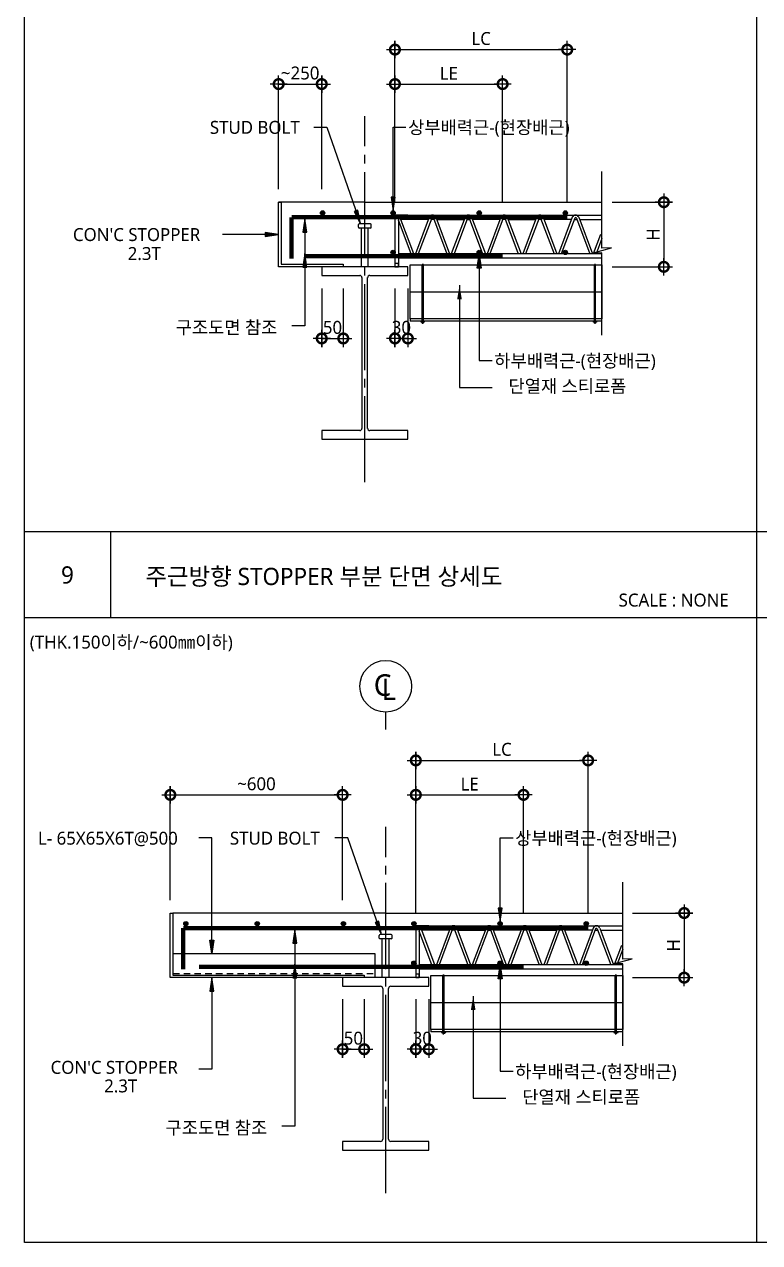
# Model space of a CAD drawing. Extents: x 517 to 33347, y 263 to 5437.
# Drawn here: x 8927 to 10635, y 300 to 3128 of the extents above; entities that cross this region are included whole.
import ezdxf
from ezdxf.enums import TextEntityAlignment as Align

# ---------------------------------------------------------------- set-up
doc = ezdxf.new("R2010")
doc.units = 0
doc.header["$LTSCALE"] = 10
doc.header["$MEASUREMENT"] = 0
for name, pattern in [('CEN', [26, 20, -2, 2, -2]), ('CENTER', [2, 1.25, -0.25, 0.25, -0.25]), ('HID', [2.5, 1.5, -1])]:
    doc.linetypes.add(name, pattern=pattern)
for name, color, linetype in [('7DIM', 7, 'Continuous'), ('CEN', 1, 'CEN'), ('E', 7, 'Continuous'), ('E2', 7, 'Continuous'), ('SEC', 7, 'Continuous'), ('SYM', 6, 'Continuous'), ('SYM-BUB', 3, 'Continuous'), ('SYM-LEAD', 6, 'Continuous'), ('TABLE', 7, 'Continuous'), ('TEXT', 3, 'Continuous'), ('단열재', 7, 'Continuous')]:
    doc.layers.add(name, color=color, linetype=linetype)
doc.styles.add('HD', font='malgun.ttf')
doc.styles.get("Standard").update_dxf_attribs({"font": 'malgun.ttf'})
doc.styles.add('스타일1', font='malgun.ttf')
doc.linetypes.add('BATTING', pattern='A,0.0001,-0.1,[134,ltypeshp.shx,S=0.1,R=0,X=-0.1,Y=0],-0.2,[134,ltypeshp.shx,S=0.1,R=180,X=0.1,Y=0],-0.1', length=0.4001)
doc.dimstyles.new('CJA', dxfattribs={"dimscale": 200, "dimtxt": 3, "dimasz": 1, "dimexe": 2, "dimexo": 3, "dimgap": 1, "dimtad": 1, "dimdec": 0, "dimzin": 1, "dimdsep": 46, "dimlunit": 6, "dimtxsty": '스타일1', "dimblk": 'GAUN-DOT', "dimcen": -2, "dimdle": 2, "dimclrd": 256, "dimclre": 256, "dimclrt": 3, "dimadec": 0, "dimazin": 0, "dimtfac": 1, "dimtdec": 0, "dimtix": 1, "dimtmove": 2, "dimatfit": 3, "dimldrblk": 'DOTSMALL', "dimfxl": 1, "dimtolj": 1, "dimtzin": 1, "dimarcsym": 0})
doc.dimstyles.new('ISO-25', dxfattribs={"dimtxt": 2.5, "dimasz": 2.5, "dimexe": 1.25, "dimexo": 0.625, "dimtad": 1, "dimtxsty": 'Standard', "dimcen": 2.5, "dimadec": 0, "dimazin": 0, "dimtfac": 1, "dimtmove": 0, "dimatfit": 3, "dimfxl": 1, "dimarcsym": 0})

# ---------------------------------------------------------------- blocks, each defined once
blk = doc.blocks.new('GAUN-DOT')
at = {"linetype": 'ByBlock'}
for p, q in [((2, 0), (-2, 0)), ((0, -2), (0, 2))]:
    blk.add_line(p, q, dxfattribs=at)
at = {"const_width": 2.25}
blk.add_lwpolyline([(0, 0.28125, 1), (0, -0.28125, 1)], format="xyb", close=True, dxfattribs=at)
blk = doc.blocks.new('*D137')
at = {"layer": '7DIM', "linetype": 'ByBlock', "lineweight": -2, "transparency": 16777216}
for p, q in [((9787.9, 2714.7), (9787.9, 3089)), ((10187.9, 2714.7), (10187.9, 3089)), ((9797.9, 3069), (10177.9, 3069))]:
    blk.add_line(p, q, dxfattribs=at)
at = {"layer": 'DEFPOINTS', "color": 0, "linetype": 'ByBlock', "transparency": 16777216}
for p in [(10187.9, 3069), (9787.9, 2684.7), (10187.9, 2684.7)]:
    blk.add_point(p, dxfattribs=at)
at = {"layer": '7DIM', "linetype": 'ByBlock', "lineweight": -2, "transparency": 16777216, "xscale": 10, "yscale": 10, "zscale": 10, "rotation": 180}
blk.add_blockref('GAUN-DOT', (9787.9, 3069), dxfattribs=at)
at = {"layer": '7DIM', "linetype": 'ByBlock', "lineweight": -2, "transparency": 16777216, "xscale": 10, "yscale": 10, "zscale": 10}
blk.add_blockref('GAUN-DOT', (10187.9, 3069), dxfattribs=at)
at = {"layer": '7DIM', "color": 3, "linetype": 'ByBlock', "transparency": 16777216, "insert": (9987.9, 3094.5), "char_height": 30, "attachment_point": 5, "style": '스타일1'}
blk.add_mtext('\\A1;LC', dxfattribs=at)
blk = doc.blocks.new('_DotSmall')
at = {"color": 0, "linetype": 'ByBlock', "const_width": 0.5}
blk.add_lwpolyline([(-0.0625, 0, 1), (0.0625, 0, 1)], format="xyb", close=True, dxfattribs=at)
blk = doc.blocks.new('*D138')
at = {"layer": '7DIM', "linetype": 'ByBlock', "lineweight": -2, "transparency": 16777216}
for p, q in [((9787.9, 2714.7), (9787.9, 3009)), ((10037.9, 2714.7), (10037.9, 3009)), ((9797.9, 2989), (10027.9, 2989))]:
    blk.add_line(p, q, dxfattribs=at)
at = {"layer": 'DEFPOINTS', "color": 0, "linetype": 'ByBlock', "transparency": 16777216}
for p in [(10037.9, 2989), (9787.9, 2684.7), (10037.9, 2684.7)]:
    blk.add_point(p, dxfattribs=at)
at = {"layer": '7DIM', "linetype": 'ByBlock', "lineweight": -2, "transparency": 16777216, "xscale": 10, "yscale": 10, "zscale": 10, "rotation": 180}
blk.add_blockref('GAUN-DOT', (9787.9, 2989), dxfattribs=at)
at = {"layer": '7DIM', "linetype": 'ByBlock', "lineweight": -2, "transparency": 16777216, "xscale": 10, "yscale": 10, "zscale": 10}
blk.add_blockref('GAUN-DOT', (10037.9, 2989), dxfattribs=at)
at = {"layer": '7DIM', "color": 3, "linetype": 'ByBlock', "transparency": 16777216, "insert": (9912.9, 3014), "char_height": 30, "attachment_point": 5, "style": '스타일1'}
blk.add_mtext('\\A1;LE', dxfattribs=at)
blk = doc.blocks.new('*D139')
at = {"layer": '7DIM', "linetype": 'ByBlock', "lineweight": -2, "transparency": 16777216}
for p, q in [((9517.9, 2744.7), (9517.9, 3009)), ((9617.9, 2744.7), (9617.9, 3009)), ((9507.9, 2989), (9497.9, 2989)), ((9517.9, 2989), (9617.9, 2989)), ((9627.9, 2989), (9637.9, 2989))]:
    blk.add_line(p, q, dxfattribs=at)
at = {"layer": 'DEFPOINTS', "color": 0, "linetype": 'ByBlock', "transparency": 16777216}
for p in [(9617.9, 2989), (9517.9, 2714.7), (9617.9, 2714.7)]:
    blk.add_point(p, dxfattribs=at)
at = {"layer": '7DIM', "linetype": 'ByBlock', "lineweight": -2, "transparency": 16777216, "xscale": 10, "yscale": 10, "zscale": 10}
blk.add_blockref('GAUN-DOT', (9517.9, 2989), dxfattribs=at)
at = {"layer": '7DIM', "linetype": 'ByBlock', "lineweight": -2, "transparency": 16777216, "xscale": 10, "yscale": 10, "zscale": 10, "rotation": 180}
blk.add_blockref('GAUN-DOT', (9617.9, 2989), dxfattribs=at)
at = {"layer": '7DIM', "color": 3, "linetype": 'ByBlock', "transparency": 16777216, "insert": (9567.9, 3014.5), "char_height": 30, "attachment_point": 5, "style": '스타일1'}
blk.add_mtext('\\A1;~250', dxfattribs=at)
blk = doc.blocks.new('*D140')
at = {"layer": '7DIM', "linetype": 'ByBlock', "lineweight": -2, "transparency": 16777216}
for p, q in [((9617.9, 2514.7), (9617.9, 2378.5)), ((9667.9, 2514.7), (9667.9, 2378.5)), ((9607.9, 2398.5), (9597.9, 2398.5)), ((9617.9, 2398.5), (9667.9, 2398.5)), ((9677.9, 2398.5), (9687.9, 2398.5))]:
    blk.add_line(p, q, dxfattribs=at)
at = {"layer": 'DEFPOINTS', "color": 0, "linetype": 'ByBlock', "transparency": 16777216}
for p in [(9617.9, 2544.7), (9667.9, 2544.7), (9667.9, 2398.5)]:
    blk.add_point(p, dxfattribs=at)
at = {"layer": '7DIM', "linetype": 'ByBlock', "lineweight": -2, "transparency": 16777216, "xscale": 10, "yscale": 10, "zscale": 10}
blk.add_blockref('GAUN-DOT', (9617.9, 2398.5), dxfattribs=at)
at = {"layer": '7DIM', "linetype": 'ByBlock', "lineweight": -2, "transparency": 16777216, "xscale": 10, "yscale": 10, "zscale": 10, "rotation": 180}
blk.add_blockref('GAUN-DOT', (9667.9, 2398.5), dxfattribs=at)
at = {"layer": '7DIM', "color": 3, "linetype": 'ByBlock', "transparency": 16777216, "insert": (9642.9, 2424), "char_height": 30, "attachment_point": 5, "style": '스타일1'}
blk.add_mtext('\\A1;50', dxfattribs=at)
blk = doc.blocks.new('*D105')
at = {"layer": '7DIM', "linetype": 'ByBlock', "lineweight": -2, "transparency": 16777216}
for p, q in [((10292.2, 2714.7), (10432.2, 2714.7)), ((10412.2, 2704.7), (10412.2, 2574.7)), ((10292.2, 2564.7), (10432.2, 2564.7))]:
    blk.add_line(p, q, dxfattribs=at)
at = {"layer": 'DEFPOINTS', "color": 0, "linetype": 'ByBlock', "transparency": 16777216}
for p in [(10262.2, 2714.7), (10262.2, 2564.7), (10412.2, 2564.7)]:
    blk.add_point(p, dxfattribs=at)
at = {"layer": '7DIM', "linetype": 'ByBlock', "lineweight": -2, "transparency": 16777216, "xscale": 10, "yscale": 10, "zscale": 10}
for p, rotation in [((10412.2, 2714.7), 90), ((10412.2, 2564.7), 270)]:
    blk.add_blockref('GAUN-DOT', p, dxfattribs=dict(at, rotation=rotation))
at = {"layer": '7DIM', "color": 3, "linetype": 'ByBlock', "transparency": 16777216, "insert": (10387.2, 2639.7), "char_height": 30, "attachment_point": 5, "rotation": 90, "style": '스타일1'}
blk.add_mtext('\\A1;H', dxfattribs=at)
blk = doc.blocks.new('*D106')
at = {"layer": '7DIM', "linetype": 'ByBlock', "lineweight": -2, "transparency": 16777216}
for p, q in [((9787.9, 2514.7), (9787.9, 2378.5)), ((9817.9, 2514.7), (9817.9, 2378.5)), ((9777.9, 2398.5), (9767.9, 2398.5)), ((9817.9, 2398.5), (9787.9, 2398.5)), ((9827.9, 2398.5), (9837.9, 2398.5))]:
    blk.add_line(p, q, dxfattribs=at)
at = {"layer": 'DEFPOINTS', "color": 0, "linetype": 'ByBlock', "transparency": 16777216}
for p in [(9787.9, 2544.7), (9817.9, 2544.7), (9787.9, 2398.5)]:
    blk.add_point(p, dxfattribs=at)
at = {"layer": '7DIM', "linetype": 'ByBlock', "lineweight": -2, "transparency": 16777216, "xscale": 10, "yscale": 10, "zscale": 10}
blk.add_blockref('GAUN-DOT', (9787.9, 2398.5), dxfattribs=at)
at = {"layer": '7DIM', "linetype": 'ByBlock', "lineweight": -2, "transparency": 16777216, "xscale": 10, "yscale": 10, "zscale": 10, "rotation": 180}
blk.add_blockref('GAUN-DOT', (9817.9, 2398.5), dxfattribs=at)
at = {"layer": '7DIM', "color": 3, "linetype": 'ByBlock', "transparency": 16777216, "insert": (9802.9, 2424), "char_height": 30, "attachment_point": 5, "style": '스타일1'}
blk.add_mtext('\\A1;30', dxfattribs=at)
blk = doc.blocks.new('*D113')
at = {"layer": '7DIM', "linetype": 'ByBlock', "lineweight": -2, "transparency": 16777216}
for p, q in [((10339.4, 1064.7), (10479.4, 1064.7)), ((10459.4, 1054.7), (10459.4, 924.7)), ((10339.4, 914.7), (10479.4, 914.7))]:
    blk.add_line(p, q, dxfattribs=at)
at = {"layer": 'DEFPOINTS', "color": 0, "linetype": 'ByBlock', "transparency": 16777216}
for p in [(10309.4, 1064.7), (10309.4, 914.7), (10459.4, 914.7)]:
    blk.add_point(p, dxfattribs=at)
at = {"layer": '7DIM', "linetype": 'ByBlock', "lineweight": -2, "transparency": 16777216, "xscale": 10, "yscale": 10, "zscale": 10}
for p, rotation in [((10459.4, 1064.7), 90), ((10459.4, 914.7), 270)]:
    blk.add_blockref('GAUN-DOT', p, dxfattribs=dict(at, rotation=rotation))
at = {"layer": '7DIM', "color": 3, "linetype": 'ByBlock', "transparency": 16777216, "insert": (10434.4, 989.7), "char_height": 30, "attachment_point": 5, "rotation": 90, "style": '스타일1'}
blk.add_mtext('\\A1;H', dxfattribs=at)
blk = doc.blocks.new('*D114')
at = {"layer": '7DIM', "linetype": 'ByBlock', "lineweight": -2, "transparency": 16777216}
for p, q in [((9666.4, 864.7), (9666.4, 728.5)), ((9716.4, 864.7), (9716.4, 728.5)), ((9656.4, 748.5), (9646.4, 748.5)), ((9666.4, 748.5), (9716.4, 748.5)), ((9726.4, 748.5), (9736.4, 748.5))]:
    blk.add_line(p, q, dxfattribs=at)
at = {"layer": 'DEFPOINTS', "color": 0, "linetype": 'ByBlock', "transparency": 16777216}
for p in [(9666.4, 894.7), (9716.4, 894.7), (9716.4, 748.5)]:
    blk.add_point(p, dxfattribs=at)
at = {"layer": '7DIM', "linetype": 'ByBlock', "lineweight": -2, "transparency": 16777216, "xscale": 10, "yscale": 10, "zscale": 10}
blk.add_blockref('GAUN-DOT', (9666.4, 748.5), dxfattribs=at)
at = {"layer": '7DIM', "linetype": 'ByBlock', "lineweight": -2, "transparency": 16777216, "xscale": 10, "yscale": 10, "zscale": 10, "rotation": 180}
blk.add_blockref('GAUN-DOT', (9716.4, 748.5), dxfattribs=at)
at = {"layer": '7DIM', "color": 3, "linetype": 'ByBlock', "transparency": 16777216, "insert": (9691.4, 774), "char_height": 30, "attachment_point": 5, "style": '스타일1'}
blk.add_mtext('\\A1;50', dxfattribs=at)
blk = doc.blocks.new('*D115')
at = {"layer": '7DIM', "linetype": 'ByBlock', "lineweight": -2, "transparency": 16777216}
for p, q in [((9266.4, 1094.7), (9266.4, 1359)), ((9666.4, 1094.7), (9666.4, 1359)), ((9276.4, 1339), (9656.4, 1339))]:
    blk.add_line(p, q, dxfattribs=at)
at = {"layer": 'DEFPOINTS', "color": 0, "linetype": 'ByBlock', "transparency": 16777216}
for p in [(9666.4, 1339), (9266.4, 1064.7), (9666.4, 1064.7)]:
    blk.add_point(p, dxfattribs=at)
at = {"layer": '7DIM', "linetype": 'ByBlock', "lineweight": -2, "transparency": 16777216, "xscale": 10, "yscale": 10, "zscale": 10, "rotation": 180}
blk.add_blockref('GAUN-DOT', (9266.4, 1339), dxfattribs=at)
at = {"layer": '7DIM', "linetype": 'ByBlock', "lineweight": -2, "transparency": 16777216, "xscale": 10, "yscale": 10, "zscale": 10}
blk.add_blockref('GAUN-DOT', (9666.4, 1339), dxfattribs=at)
at = {"layer": '7DIM', "color": 3, "linetype": 'ByBlock', "transparency": 16777216, "insert": (9466.4, 1364.5), "char_height": 30, "attachment_point": 5, "style": '스타일1'}
blk.add_mtext('\\A1;~600', dxfattribs=at)
blk = doc.blocks.new('*D116')
at = {"layer": '7DIM', "linetype": 'ByBlock', "lineweight": -2, "transparency": 16777216}
for p, q in [((9836.4, 864.7), (9836.4, 728.5)), ((9866.4, 864.7), (9866.4, 728.5)), ((9826.4, 748.5), (9816.4, 748.5)), ((9866.4, 748.5), (9836.4, 748.5)), ((9876.4, 748.5), (9886.4, 748.5))]:
    blk.add_line(p, q, dxfattribs=at)
at = {"layer": 'DEFPOINTS', "color": 0, "linetype": 'ByBlock', "transparency": 16777216}
for p in [(9836.4, 894.7), (9866.4, 894.7), (9836.4, 748.5)]:
    blk.add_point(p, dxfattribs=at)
at = {"layer": '7DIM', "linetype": 'ByBlock', "lineweight": -2, "transparency": 16777216, "xscale": 10, "yscale": 10, "zscale": 10}
blk.add_blockref('GAUN-DOT', (9836.4, 748.5), dxfattribs=at)
at = {"layer": '7DIM', "linetype": 'ByBlock', "lineweight": -2, "transparency": 16777216, "xscale": 10, "yscale": 10, "zscale": 10, "rotation": 180}
blk.add_blockref('GAUN-DOT', (9866.4, 748.5), dxfattribs=at)
at = {"layer": '7DIM', "color": 3, "linetype": 'ByBlock', "transparency": 16777216, "insert": (9851.4, 774), "char_height": 30, "attachment_point": 5, "style": '스타일1'}
blk.add_mtext('\\A1;30', dxfattribs=at)
blk = doc.blocks.new('*D117')
at = {"layer": '7DIM', "linetype": 'ByBlock', "lineweight": -2, "transparency": 16777216}
for p, q in [((9836.4, 1064.7), (9836.4, 1359)), ((10086.4, 1064.7), (10086.4, 1359)), ((9846.4, 1339), (10076.4, 1339))]:
    blk.add_line(p, q, dxfattribs=at)
at = {"layer": 'DEFPOINTS', "color": 0, "linetype": 'ByBlock', "transparency": 16777216}
for p in [(10086.4, 1339), (9836.4, 1034.7), (10086.4, 1034.7)]:
    blk.add_point(p, dxfattribs=at)
at = {"layer": '7DIM', "linetype": 'ByBlock', "lineweight": -2, "transparency": 16777216, "xscale": 10, "yscale": 10, "zscale": 10, "rotation": 180}
blk.add_blockref('GAUN-DOT', (9836.4, 1339), dxfattribs=at)
at = {"layer": '7DIM', "linetype": 'ByBlock', "lineweight": -2, "transparency": 16777216, "xscale": 10, "yscale": 10, "zscale": 10}
blk.add_blockref('GAUN-DOT', (10086.4, 1339), dxfattribs=at)
at = {"layer": '7DIM', "color": 3, "linetype": 'ByBlock', "transparency": 16777216, "insert": (9961.4, 1364), "char_height": 30, "attachment_point": 5, "style": '스타일1'}
blk.add_mtext('\\A1;LE', dxfattribs=at)
blk = doc.blocks.new('*D118')
at = {"layer": '7DIM', "linetype": 'ByBlock', "lineweight": -2, "transparency": 16777216}
for p, q in [((9836.4, 1064.7), (9836.4, 1439)), ((9846.4, 1419), (10226.4, 1419)), ((10236.4, 1064.7), (10236.4, 1439))]:
    blk.add_line(p, q, dxfattribs=at)
at = {"layer": 'DEFPOINTS', "color": 0, "linetype": 'ByBlock', "transparency": 16777216}
for p in [(10236.4, 1419), (9836.4, 1034.7), (10236.4, 1034.7)]:
    blk.add_point(p, dxfattribs=at)
at = {"layer": '7DIM', "linetype": 'ByBlock', "lineweight": -2, "transparency": 16777216, "xscale": 10, "yscale": 10, "zscale": 10, "rotation": 180}
blk.add_blockref('GAUN-DOT', (9836.4, 1419), dxfattribs=at)
at = {"layer": '7DIM', "linetype": 'ByBlock', "lineweight": -2, "transparency": 16777216, "xscale": 10, "yscale": 10, "zscale": 10}
blk.add_blockref('GAUN-DOT', (10236.4, 1419), dxfattribs=at)
at = {"layer": '7DIM', "color": 3, "linetype": 'ByBlock', "transparency": 16777216, "insert": (10036.4, 1444.5), "char_height": 30, "attachment_point": 5, "style": '스타일1'}
blk.add_mtext('\\A1;LC', dxfattribs=at)
blk = doc.blocks.new('볼트')
at = {"linetype": 'ByBlock'}
for p, q in [((181034, -2386.5), (181034, -2255)), ((181034, -2255), (181037, -2255)), ((181037, -2386.5), (181037, -2255))]:
    blk.add_line(p, q, dxfattribs=at)
at = {"layer": 'CEN', "linetype": 'CENTER'}
blk.add_line((181035.5, -2392.6), (181035.5, -2255), dxfattribs=at)
at = {"layer": 'E2', "linetype": 'ByBlock'}
blk.add_line((181035.5, -2387.5), (181035.5, -2389.5), dxfattribs=at)
for points in [[(181030.5, -2387.5), (181030.5, -2386.5), (181040.5, -2386.5), (181040.5, -2387.5)], [(181033, -2389.5), (181033, -2387.5), (181038, -2387.5), (181038, -2389.5)]]:
    blk.add_lwpolyline(points, close=True, dxfattribs=at)

msp = doc.modelspace()

# ---------------------------------------------------------------- hatches: boundary and pattern name
at = {"layer": 'SEC'}
h = msp.add_hatch(color=3, dxfattribs=at)
edge = h.paths.add_edge_path()
edge.add_arc((9619.8, 2689.8), 5, 0, 360)
h = msp.add_hatch(color=3, dxfattribs=at)
edge = h.paths.add_edge_path()
edge.add_arc((9783.5, 2689.8), 5, 0, 360)
h = msp.add_hatch(color=3, dxfattribs=at)
edge = h.paths.add_edge_path()
edge.add_arc((9983.5, 2689.8), 5, 0, 360)
h = msp.add_hatch(color=3, dxfattribs=at)
edge = h.paths.add_edge_path()
edge.add_arc((10183.5, 2689.8), 5, 0, 360)
h = msp.add_hatch(color=3, dxfattribs=at)
edge = h.paths.add_edge_path()
edge.add_arc((9783.5, 2598.3), 5, 0, 360)
h = msp.add_hatch(color=3, dxfattribs=at)
edge = h.paths.add_edge_path()
edge.add_arc((9983.5, 2598.3), 5, 0, 360)
h = msp.add_hatch(color=3, dxfattribs=at)
edge = h.paths.add_edge_path()
edge.add_arc((10183.5, 2598.3), 5, 0, 360)
h = msp.add_hatch(color=3, dxfattribs=at)
edge = h.paths.add_edge_path()
edge.add_arc((9302.4, 1039.8), 5, 0, 360)
h = msp.add_hatch(color=3, dxfattribs=at)
edge = h.paths.add_edge_path()
edge.add_arc((9468.3, 1039.8), 5, 0, 360)
h = msp.add_hatch(color=3, dxfattribs=at)
edge = h.paths.add_edge_path()
edge.add_arc((9668.3, 1039.8), 5, 0, 360)
h = msp.add_hatch(color=3, dxfattribs=at)
edge = h.paths.add_edge_path()
edge.add_arc((9832, 1039.8), 5, 0, 360)
h = msp.add_hatch(color=3, dxfattribs=at)
edge = h.paths.add_edge_path()
edge.add_arc((10032, 1039.8), 5, 0, 360)
h = msp.add_hatch(color=3, dxfattribs=at)
edge = h.paths.add_edge_path()
edge.add_arc((10232, 1039.8), 5, 0, 360)
h = msp.add_hatch(color=3, dxfattribs=at)
edge = h.paths.add_edge_path()
edge.add_arc((9832, 948.3), 5, 0, 360)
h = msp.add_hatch(color=3, dxfattribs=at)
edge = h.paths.add_edge_path()
edge.add_arc((10032, 948.3), 5, 0, 360)
h = msp.add_hatch(color=3, dxfattribs=at)
edge = h.paths.add_edge_path()
edge.add_arc((10232, 948.3), 5, 0, 360)
at = {"layer": 'SYM-LEAD'}
h = msp.add_hatch(color=256, dxfattribs=at)
h.paths.add_polyline_path([(9788.2, 2726.2), (9783.5, 2726.2), (9783.5, 2694.8)])
h.paths.add_polyline_path([(9783.5, 2726.2), (9778.8, 2726.2), (9783.5, 2694.8)])
h = msp.add_hatch(color=256, dxfattribs=at)
h.paths.add_polyline_path([(9702, 2695.9), (9697.6, 2694.3), (9707.9, 2664.7)])
h.paths.add_polyline_path([(9697.6, 2694.3), (9693.1, 2692.8), (9707.9, 2664.7)])
h = msp.add_hatch(color=256, dxfattribs=at)
h.paths.add_polyline_path([(9574.1, 2644.9), (9578.8, 2644.9), (9578.8, 2676.3)])
h.paths.add_polyline_path([(9578.8, 2644.9), (9583.5, 2644.9), (9578.8, 2676.3)])
h = msp.add_hatch(color=256, dxfattribs=at)
h.paths.add_polyline_path([(9486.5, 2644.4), (9486.5, 2639.7), (9517.9, 2639.7)])
h.paths.add_polyline_path([(9486.5, 2639.7), (9486.5, 2634.9), (9517.9, 2639.7)])
h = msp.add_hatch(color=256, dxfattribs=at)
h.paths.add_polyline_path([(9574.1, 2564.3), (9578.8, 2564.3), (9578.8, 2595.7)])
h.paths.add_polyline_path([(9578.8, 2564.3), (9583.5, 2564.3), (9578.8, 2595.7)])
h = msp.add_hatch(color=256, dxfattribs=at)
h.paths.add_polyline_path([(9983.5, 2593.3), (9983.5, 2561.9), (9988.2, 2561.9)])
h.paths.add_polyline_path([(9983.5, 2593.3), (9978.8, 2561.9), (9983.5, 2561.9)])
h = msp.add_hatch(color=256, dxfattribs=at)
h.paths.add_polyline_path([(10036.7, 1076.2), (10032, 1076.2), (10032, 1044.8)])
h.paths.add_polyline_path([(10032, 1076.2), (10027.3, 1076.2), (10032, 1044.8)])
h = msp.add_hatch(color=256, dxfattribs=at)
h.paths.add_polyline_path([(9550.6, 994.9), (9555.3, 994.9), (9555.3, 1026.3)])
h.paths.add_polyline_path([(9555.3, 994.9), (9560, 994.9), (9555.3, 1026.3)])
h = msp.add_hatch(color=256, dxfattribs=at)
h.paths.add_polyline_path([(9750.5, 1045.9), (9746.1, 1044.3), (9756.4, 1014.7)])
h.paths.add_polyline_path([(9746.1, 1044.3), (9741.6, 1042.8), (9756.4, 1014.7)])
h = msp.add_hatch(color=256, dxfattribs=at)
h.paths.add_polyline_path([(9362.6, 970.7), (9362.6, 1002.1), (9357.9, 1002.1)])
h.paths.add_polyline_path([(9362.6, 970.7), (9367.4, 1002.1), (9362.6, 1002.1)])
h = msp.add_hatch(color=256, dxfattribs=at)
h.paths.add_polyline_path([(9550.6, 914.3), (9555.3, 914.3), (9555.3, 945.7)])
h.paths.add_polyline_path([(9555.3, 914.3), (9560, 914.3), (9555.3, 945.7)])
h = msp.add_hatch(color=256, dxfattribs=at)
h.paths.add_polyline_path([(10032, 943.3), (10032, 911.9), (10036.7, 911.9)])
h.paths.add_polyline_path([(10032, 943.3), (10027.3, 911.9), (10032, 911.9)])
h = msp.add_hatch(color=256, dxfattribs=at)
h.paths.add_polyline_path([(9362.6, 914.7), (9362.6, 883.2), (9357.9, 883.2)])
h.paths.add_polyline_path([(9362.6, 914.7), (9367.4, 883.2), (9362.6, 883.2)])

# ---------------------------------------------------------------- linework, layer by layer
at = {"linetype": 'BATTING', "ltscale": 15.5}
for p, q in [((9822.9, 2506.9), (10268.3, 2506.9)), ((9871.4, 856.9), (10316.8, 856.9))]:
    msp.add_line(p, q, dxfattribs=at)
at = {"linetype": 'ByBlock'}
for p, q in [((10268.3, 2444.2), (9822.9, 2444.2)), ((9822.9, 2444.2), (9822.9, 2438.7)), ((10268.3, 2438.7), (9822.9, 2438.7)), ((10316.8, 794.2), (9871.4, 794.2)), ((9871.4, 794.2), (9871.4, 788.7)), ((10316.8, 788.7), (9871.4, 788.7))]:
    msp.add_line(p, q, dxfattribs=at)
at = {"color": 3, "linetype": 'Continuous', "const_width": 10}
for points in [[(9547.9, 2679.7), (9717.9, 2679.7)], [(9547.9, 2679.7), (9547.9, 2583.7)], [(10188.5, 2679.7), (9717.9, 2679.7)], [(10188.5, 2679.7), (9717.9, 2679.7)], [(9578.8, 2589.7), (9717.9, 2589.7)], [(10037.9, 2589.7), (9717.9, 2589.7)], [(9296.4, 1029.7), (9766.4, 1029.7)], [(9296.5, 1029.7), (9296.5, 933.7)], [(10237, 1029.7), (9766.4, 1029.7)], [(9333, 939.5), (9766.4, 939.5)], [(10086.4, 939.7), (9766.4, 939.7)]]:
    msp.add_lwpolyline(points, dxfattribs=at)
at = {"layer": 'CEN', "linetype": 'CEN'}
for p, q in [((9717.9, 2064.5), (9717.9, 2914.7)), ((9766.4, 414.5), (9766.4, 1264.7))]:
    msp.add_line(p, q, dxfattribs=at)
at = {"layer": 'E', "linetype": 'ByBlock'}
for p, q in [((9717.9, 2714.7), (9517.9, 2714.7)), ((9766.4, 1064.7), (9272.4, 1064.7))]:
    msp.add_line(p, q, dxfattribs=at)
at = {"layer": 'E'}
for p, q in [((9787.9, 2684.7), (10268.3, 2684.7)), ((9818, 2684.7), (9787.9, 2684.7)), ((9787.9, 2684.7), (9787.9, 2674.7)), ((9787.9, 2684.7), (9787.9, 2572.7)), ((9795.9, 2684.7), (9795.9, 2564.7)), ((9825.3, 2594.7), (9795.9, 2672.9)), ((9825.3, 2594.7), (9795.9, 2672.9)), ((9831.8, 2594.7), (9797.9, 2684.7)), ((9865.8, 2674.7), (9801.7, 2674.7)), ((9831.8, 2594.7), (9801.7, 2674.7)), ((9867.7, 2679.8), (9835.7, 2594.7)), ((9873.4, 2677.7), (9842.1, 2594.7)), ((9878.2, 2674.7), (9872.2, 2674.7)), ((9878.2, 2674.7), (9872.2, 2674.7)), ((9877.1, 2677.7), (9908.3, 2594.7)), ((9882.7, 2679.8), (9914.8, 2594.7)), ((9884.7, 2674.7), (9948.8, 2674.7)), ((9950.7, 2679.8), (9918.7, 2594.7)), ((9956.4, 2677.7), (9925.1, 2594.7)), ((9955.2, 2674.7), (9961.2, 2674.7)), ((9955.2, 2674.7), (9961.2, 2674.7)), ((9960.1, 2677.7), (9991.3, 2594.7)), ((9965.7, 2679.8), (9997.8, 2594.7)), ((10031.8, 2674.7), (9967.7, 2674.7)), ((10033.7, 2679.8), (10001.7, 2594.7)), ((10039.4, 2677.7), (10008.1, 2594.7)), ((10044.2, 2674.7), (10038.2, 2674.7)), ((10044.2, 2674.7), (10038.2, 2674.7)), ((10043.1, 2677.7), (10074.3, 2594.7)), ((10048.7, 2679.8), (10080.8, 2594.7)), ((10050.6, 2674.7), (10114.8, 2674.7)), ((10116.7, 2679.8), (10084.7, 2594.7)), ((10122.4, 2677.7), (10091.1, 2594.7)), ((10127.2, 2674.7), (10121.2, 2674.7)), ((10127.2, 2674.7), (10121.2, 2674.7)), ((10126.1, 2677.7), (10157.3, 2594.7)), ((10131.7, 2679.8), (10163.8, 2594.7)), ((10197.8, 2674.7), (10133.6, 2674.7)), ((10199.7, 2679.8), (10167.7, 2594.7)), ((10205.3, 2677.7), (10174.1, 2594.7)), ((10204.2, 2674.7), (10210.2, 2674.7)), ((10204.2, 2674.7), (10210.2, 2674.7)), ((10209.1, 2677.7), (10240.3, 2594.7)), ((10214.7, 2679.8), (10246.7, 2594.7)), ((10216.6, 2674.7), (10268.3, 2674.7)), ((10265.3, 2639.7), (10248.4, 2594.7)), ((10268.3, 2630.6), (10254.8, 2594.7)), ((9787.9, 2592.7), (9787.9, 2582.7)), ((10268.3, 2594.7), (9795.9, 2594.7)), ((10268.3, 2584.7), (9795.9, 2584.7)), ((9836.4, 1034.7), (10316.8, 1034.7)), ((9866.5, 1034.7), (9836.4, 1034.7)), ((9836.4, 1034.7), (9836.4, 1024.7)), ((9836.4, 1034.7), (9836.4, 922.7)), ((9844.4, 1034.7), (9844.4, 914.7)), ((9873.9, 944.7), (9844.4, 1022.9)), ((9873.9, 944.7), (9844.4, 1022.9)), ((9880.3, 944.7), (9846.4, 1034.7)), ((9914.3, 1024.7), (9850.2, 1024.7)), ((9880.3, 944.7), (9850.2, 1024.7)), ((9916.3, 1029.8), (9884.2, 944.7)), ((9921.9, 1027.7), (9890.6, 944.7)), ((9926.8, 1024.7), (9920.7, 1024.7)), ((9926.8, 1024.7), (9920.7, 1024.7)), ((9925.6, 1027.7), (9956.9, 944.7)), ((9931.2, 1029.8), (9963.3, 944.7)), ((9933.2, 1024.7), (9997.3, 1024.7)), ((9999.3, 1029.8), (9967.2, 944.7)), ((10004.9, 1027.7), (9973.6, 944.7)), ((10003.7, 1024.7), (10009.8, 1024.7)), ((10003.7, 1024.7), (10009.8, 1024.7)), ((10008.6, 1027.7), (10039.9, 944.7)), ((10014.2, 1029.8), (10046.3, 944.7)), ((10080.3, 1024.7), (10016.2, 1024.7)), ((10082.3, 1029.8), (10050.2, 944.7)), ((10087.9, 1027.7), (10056.6, 944.7)), ((10092.8, 1024.7), (10086.7, 1024.7)), ((10092.8, 1024.7), (10086.7, 1024.7)), ((10091.6, 1027.7), (10122.9, 944.7)), ((10097.2, 1029.8), (10129.3, 944.7)), ((10099.2, 1024.7), (10163.3, 1024.7)), ((10165.3, 1029.8), (10133.2, 944.7)), ((10170.9, 1027.7), (10139.6, 944.7)), ((10175.8, 1024.7), (10169.7, 1024.7)), ((10175.8, 1024.7), (10169.7, 1024.7)), ((10174.6, 1027.7), (10205.9, 944.7)), ((10180.2, 1029.8), (10212.3, 944.7)), ((10246.3, 1024.7), (10182.2, 1024.7)), ((10248.3, 1029.8), (10216.2, 944.7)), ((10253.9, 1027.7), (10222.6, 944.7)), ((10252.7, 1024.7), (10258.8, 1024.7)), ((10252.7, 1024.7), (10258.8, 1024.7)), ((10257.6, 1027.7), (10288.9, 944.7)), ((10263.2, 1029.8), (10295.3, 944.7)), ((10265.2, 1024.7), (10316.8, 1024.7)), ((10313.8, 989.7), (10296.9, 944.7)), ((10316.8, 980.6), (10303.3, 944.7)), ((9836.4, 942.7), (9836.4, 932.7)), ((10316.8, 944.7), (9844.4, 944.7)), ((10316.8, 934.7), (9844.4, 934.7))]:
    msp.add_line(p, q, dxfattribs=at)
at = {"layer": 'E', "linetype": 'ByBlock'}
for points in [[(9795.9, 2572.7), (9787.9, 2572.7), (9787.9, 2564.7), (9795.9, 2564.7)], [(9844.4, 922.7), (9836.4, 922.7), (9836.4, 914.7), (9844.4, 914.7)]]:
    msp.add_lwpolyline(points, close=True, dxfattribs=at)
at = {"layer": 'E'}
for centre, radius in [((9875.2, 2677), 8), ((9875.2, 2677), 2), ((9958.2, 2677), 8), ((9958.2, 2677), 2), ((10041.2, 2677), 8), ((10041.2, 2677), 2), ((10124.2, 2677), 8), ((10124.2, 2677), 2), ((10207.2, 2677), 8), ((10207.2, 2677), 2), ((9923.7, 1027), 8), ((9923.7, 1027), 2), ((10006.7, 1027), 8), ((10006.7, 1027), 2), ((10089.7, 1027), 8), ((10089.7, 1027), 2), ((10172.7, 1027), 8), ((10172.7, 1027), 2), ((10255.7, 1027), 8), ((10255.7, 1027), 2)]:
    msp.add_arc(centre, radius, 20.6208, 159.3792, dxfattribs=at)
at = {"layer": 'E2', "color": 4}
for p, q in [((9517.9, 2564.7), (9517.9, 2714.7)), ((9517.9, 2714.7), (9523.9, 2714.7)), ((9523.9, 2714.7), (9523.9, 2570.7)), ((9667.9, 2564.7), (9517.9, 2564.7)), ((9523.9, 2570.7), (9667.9, 2570.7)), ((9667.9, 2570.7), (9667.9, 2564.7)), ((9266.4, 1064.7), (9272.4, 1064.7)), ((9266.4, 914.7), (9266.4, 1064.7)), ((9272.4, 1064.7), (9272.4, 920.7)), ((9272.4, 970.7), (9741.4, 970.7)), ((9741.4, 970.7), (9741.4, 914.7)), ((9716.4, 914.7), (9266.4, 914.7)), ((9272.4, 920.7), (9716.4, 920.7)), ((9716.4, 920.7), (9716.4, 914.7))]:
    msp.add_line(p, q, dxfattribs=at)
at = {"layer": 'E2'}
for p, q in [((9717.9, 2714.7), (10268.3, 2714.7)), ((9766.4, 1064.7), (10316.8, 1064.7))]:
    msp.add_line(p, q, dxfattribs=at)
at = {"layer": 'E2', "linetype": 'ByBlock'}
for p, q in [((9702.9, 2656.7), (9702.9, 2662.7)), ((9732.9, 2656.7), (9732.9, 2662.7)), ((9709.9, 2564.7), (9709.9, 2654.7)), ((9725.9, 2564.7), (9725.9, 2654.7)), ((9751.4, 1006.7), (9751.4, 1012.7)), ((9758.4, 914.7), (9758.4, 1004.7)), ((9774.4, 914.7), (9774.4, 1004.7)), ((9781.4, 1006.7), (9781.4, 1012.7))]:
    msp.add_line(p, q, dxfattribs=at)
at = {"layer": 'E2', "color": 4, "linetype": 'HID'}
msp.add_line((9272.4, 924.7), (9741.4, 924.7), dxfattribs=at)
at = {"layer": 'E2', "linetype": 'ByBlock'}
for centre, start, end in [((9704.9, 2662.7), 90, 180), ((9730.9, 2662.7), 0, 90), ((9704.9, 2656.7), 180, 270), ((9730.9, 2656.7), 270, 0), ((9753.4, 1012.7), 90, 180), ((9753.4, 1006.7), 180, 270), ((9779.4, 1012.7), 0, 90), ((9779.4, 1006.7), 270, 0)]:
    msp.add_arc(centre, 2, start, end, dxfattribs=at)
at = {"layer": 'SEC'}
for p, q in [((9730.9, 2664.7), (9704.9, 2664.7)), ((9730.9, 2654.7), (9704.9, 2654.7)), ((9617.9, 2564.7), (9617.9, 2544.7)), ((9817.9, 2564.7), (9617.9, 2564.7)), ((9817.9, 2544.7), (9817.9, 2564.7)), ((9617.9, 2544.7), (9706.1, 2544.7)), ((9711.2, 2539.6), (9711.2, 2189.6)), ((9724.5, 2189.6), (9724.5, 2539.6)), ((9729.7, 2544.7), (9817.9, 2544.7)), ((9617.9, 2184.5), (9617.9, 2164.5)), ((9706.1, 2184.5), (9617.9, 2184.5)), ((9817.9, 2184.5), (9729.7, 2184.5)), ((9817.9, 2164.5), (9817.9, 2184.5)), ((9617.9, 2164.5), (9817.9, 2164.5)), ((9779.4, 1014.7), (9753.4, 1014.7)), ((9779.4, 1004.7), (9753.4, 1004.7)), ((9666.4, 914.7), (9666.4, 894.7)), ((9866.4, 914.7), (9666.4, 914.7)), ((9866.4, 894.7), (9866.4, 914.7)), ((9666.4, 894.7), (9754.6, 894.7)), ((9759.8, 889.6), (9759.8, 539.6)), ((9773.1, 539.6), (9773.1, 889.6)), ((9778.2, 894.7), (9866.4, 894.7)), ((9666.4, 534.5), (9666.4, 514.5)), ((9754.6, 534.5), (9666.4, 534.5)), ((9666.4, 514.5), (9866.4, 514.5)), ((9866.4, 534.5), (9778.2, 534.5)), ((9866.4, 514.5), (9866.4, 534.5))]:
    msp.add_line(p, q, dxfattribs=at)
at = {"layer": 'SEC', "color": 3}
for centre in [(9619.8, 2689.8), (9783.5, 2689.8), (9983.5, 2689.8), (10183.5, 2689.8), (9783.5, 2598.3), (9983.5, 2598.3), (10183.5, 2598.3), (9302.4, 1039.8), (9468.3, 1039.8), (9668.3, 1039.8), (9832, 1039.8), (10032, 1039.8), (10232, 1039.8), (9832, 948.3), (10032, 948.3), (10232, 948.3)]:
    msp.add_circle(centre, 5, dxfattribs=at)
at = {"layer": 'SEC'}
for centre, start, end in [((9706.1, 2539.6), 0, 90), ((9729.7, 2539.6), 90, 180), ((9706.1, 2189.6), 270, 0), ((9729.7, 2189.6), 180, 270), ((9754.6, 889.6), 0, 90), ((9778.2, 889.6), 90, 180), ((9754.6, 539.6), 270, 0), ((9778.2, 539.6), 180, 270)]:
    msp.add_arc(centre, 5.11, start, end, dxfattribs=at)
at = {"layer": 'SYM'}
for points in [[(10268.2, 2406.4), (10268.3, 2597), (10246.1, 2596.6), (10290.3, 2608.5), (10268.3, 2608), (10268.3, 2786.1)], [(10316.7, 756.4), (10316.9, 947), (10294.6, 946.6), (10338.8, 958.5), (10316.9, 958), (10316.8, 1136.1)]]:
    msp.add_lwpolyline(points, dxfattribs=at)
at = {"layer": 'SYM-BUB', "color": 6, "linetype": 'ByBlock'}
msp.add_line((9766.4, 1491), (9766.4, 1531), dxfattribs=at)
msp.add_circle((9766.4, 1591), 60, dxfattribs=at)
at = {"layer": 'SYM-LEAD'}
for p, q in [((9578.8, 2676.3), (9578.8, 2474.4)), ((9517.9, 2639.7), (9387.4, 2639.7))]:
    msp.add_line(p, q, dxfattribs=at)
for points in [[(9599.7, 2889.3), (9629.7, 2889.3), (9707.9, 2664.7)], [(9783.5, 2694.8), (9783.5, 2889.3), (9813.5, 2889.3)], [(9788.2, 2726.2), (9778.8, 2726.2), (9783.5, 2694.8), (9788.2, 2726.2)], [(9702, 2695.9), (9693.1, 2692.8), (9707.9, 2664.7), (9702, 2695.9)], [(9574.1, 2644.9), (9583.5, 2644.9), (9578.8, 2676.3), (9574.1, 2644.9)], [(9486.5, 2644.4), (9486.5, 2634.9), (9517.9, 2639.7), (9486.5, 2644.4)], [(9578.8, 2595.7), (9578.8, 2427.5), (9548.8, 2427.5)], [(9574.1, 2564.3), (9583.5, 2564.3), (9578.8, 2595.7), (9574.1, 2564.3)], [(9988.2, 2561.9), (9978.8, 2561.9), (9983.5, 2593.3), (9988.2, 2561.9)], [(9983.5, 2593.3), (9983.5, 2347.4), (10013.5, 2347.4)], [(9362.6, 970.7), (9362.6, 1239.3), (9332.6, 1239.3)], [(9756.4, 1014.7), (9678.2, 1239.3), (9648.2, 1239.3)], [(10032, 1044.8), (10032, 1239.3), (10062, 1239.3)], [(10036.7, 1076.2), (10027.3, 1076.2), (10032, 1044.8), (10036.7, 1076.2)], [(9555.3, 1026.3), (9555.3, 569.6), (9525.3, 569.6)], [(9550.6, 994.9), (9560, 994.9), (9555.3, 1026.3), (9550.6, 994.9)], [(9750.5, 1045.9), (9741.6, 1042.8), (9756.4, 1014.7), (9750.5, 1045.9)], [(9357.9, 1002.1), (9367.4, 1002.1), (9362.6, 970.7), (9357.9, 1002.1)], [(9550.6, 914.3), (9560, 914.3), (9555.3, 945.7), (9550.6, 914.3)], [(10036.7, 911.9), (10027.3, 911.9), (10032, 943.3), (10036.7, 911.9)], [(10032, 943.3), (10032, 697.4), (10062, 697.4)], [(9362.6, 914.7), (9362.6, 702.6), (9332.6, 702.6)], [(9357.9, 883.2), (9367.4, 883.2), (9362.6, 914.7), (9357.9, 883.2)]]:
    msp.add_lwpolyline(points, dxfattribs=at)
at = {"layer": 'TABLE', "color": 3}
for p, q in [((10627.5, 5249.6), (10627.5, 299.6)), ((15727.5, 1949.6), (8927.5, 1949.6))]:
    msp.add_line(p, q, dxfattribs=at)
at = {"layer": 'TABLE', "color": 4}
for p, q in [((9127.5, 1949.6), (9127.5, 1749.6)), ((15727.5, 1749.6), (8927.5, 1749.6))]:
    msp.add_line(p, q, dxfattribs=at)
at = {"layer": 'TABLE', "color": 3}
msp.add_lwpolyline([(8927.5, 5249.6), (15727.5, 5249.6), (15727.5, 299.6), (8927.5, 299.6)], close=True, dxfattribs=at)
at = {"layer": '단열재', "ltscale": 10}
for points in [[(9822.9, 2569.7), (10268.3, 2569.7), (10268.3, 2444.2), (9822.9, 2444.2)], [(9871.4, 919.7), (10316.8, 919.7), (10316.8, 794.2), (9871.4, 794.2)]]:
    msp.add_lwpolyline(points, close=True, dxfattribs=at)

# ---------------------------------------------------------------- block references
at = {"linetype": 'ByBlock', "xscale": -1}
for p in [(190887.9, 4825.2), (191287.9, 4825.2), (190936.4, 3175.2), (191336.4, 3175.2)]:
    msp.add_blockref('볼트', p, dxfattribs=at)

# ---------------------------------------------------------------- texts
at = {"layer": 'TEXT', "linetype": 'ByBlock'}
for s, height, style, p in [('STUD BOLT', 30, '스타일1', (9358.2, 2873.5)), ('상부배력근-(현장배근)', 30, '스타일1', (9818.6, 2873.5)), ("CON'C STOPPER", 30, '스타일1', (9040.3, 2624.6)), ('2.3T', 30, '스타일1', (9167.5, 2580.7)), ('구조도면 참조', 30, '스타일1', (9278.9, 2409.2)), ('하부배력근-(현장배근)', 30, '스타일1', (10018.6, 2331.6)), ('주근방향 STOPPER 부분 단면 상세도', 40, '스타일1', (9208.4, 1826)), ('(THK.150이하/~600㎜이하)', 30, '스타일1', (8940.1, 1678.6)), ('C', 50, 'HD', (9738.6, 1568.9)), ('L', 50, 'HD', (9756.6, 1558.9)), ('L- 65X65X6T@500', 30, '스타일1', (8959.1, 1223.4)), ('STUD BOLT', 30, '스타일1', (9404.7, 1223.5)), ('상부배력근-(현장배근)', 30, '스타일1', (10067.1, 1223.5)), ("CON'C STOPPER", 30, '스타일1', (8988.4, 691.5)), ('하부배력근-(현장배근)', 30, '스타일1', (10067.1, 681.6)), ('2.3T', 30, '스타일1', (9112.8, 648.4)), ('구조도면 참조', 30, '스타일1', (9255.3, 551.3))]:
    msp.add_text(s, height=height, dxfattribs=dict(at, style=style)).set_placement(p)
at = {"layer": 'TEXT', "linetype": 'ByBlock', "style": '스타일1'}
for p in [(10325.3, 2287.7), (10357.2, 637.7)]:
    msp.add_text('단열재 스티로폼', height=30, dxfattribs=at).set_placement(p, align=Align.MIDDLE_RIGHT)
at = {"layer": 'TEXT', "color": 6, "linetype": 'ByBlock', "style": '스타일1'}
msp.add_text('9', height=40, dxfattribs=at).set_placement((9027.5, 1849.6), align=Align.MIDDLE_CENTER)
at = {"layer": 'TEXT', "color": 3, "style": '스타일1'}
msp.add_text('SCALE : NONE', height=30, dxfattribs=at).set_placement((10307.2, 1776.2))

# ---------------------------------------------------------------- dimensions: what is measured, and where the dimension line sits
at = {"layer": '7DIM', "linetype": 'ByBlock'}
for base, p1, p2, text, picture, middle in [((10187.9, 3069), (9787.9, 2684.7), (10187.9, 2684.7), 'LC', '*D137', (9987.9, 3094.5)), ((9617.9, 2989), (9517.9, 2714.7), (9617.9, 2714.7), '~250', '*D139', (9567.9, 3014.5)), ((10037.9, 2989), (9787.9, 2684.7), (10037.9, 2684.7), 'LE', '*D138', (9912.9, 3014)), ((9787.9, 2398.5), (9817.9, 2544.7), (9787.9, 2544.7), '30', '*D106', (9802.9, 2424)), ((10236.4, 1419), (9836.4, 1034.7), (10236.4, 1034.7), 'LC', '*D118', (10036.4, 1444.5)), ((9666.4, 1339), (9266.4, 1064.7), (9666.4, 1064.7), '~600', '*D115', (9466.4, 1364.5)), ((10086.4, 1339), (9836.4, 1034.7), (10086.4, 1034.7), 'LE', '*D117', (9961.4, 1364)), ((9836.4, 748.5), (9866.4, 894.7), (9836.4, 894.7), '30', '*D116', (9851.4, 774))]:
    dim = msp.add_linear_dim(base=base, p1=p1, p2=p2, text=text, dimstyle='CJA', override={"dimscale": 10}, dxfattribs=at)
    dim.commit()
    dim.dimension.update_dxf_attribs({"geometry": picture, "text_midpoint": middle})
for base, p1, p2, angle, text, picture, middle in [((10412.2, 2564.7), (10262.2, 2714.7), (10262.2, 2564.7), 90, 'H', '*D105', (10387.2, 2639.7)), ((9667.9, 2398.5), (9617.9, 2544.7), (9667.9, 2544.7), 180, '50', '*D140', (9642.9, 2424)), ((10459.4, 914.7), (10309.4, 1064.7), (10309.4, 914.7), 90, 'H', '*D113', (10434.4, 989.7)), ((9716.4, 748.5), (9666.4, 894.7), (9716.4, 894.7), 180, '50', '*D114', (9691.4, 774))]:
    dim = msp.add_linear_dim(base=base, p1=p1, p2=p2, angle=angle, text=text, dimstyle='CJA', override={"dimscale": 10}, dxfattribs=at)
    dim.commit()
    dim.dimension.update_dxf_attribs({"geometry": picture, "text_midpoint": middle})

# ---------------------------------------------------------------- leaders
at = {"layer": 'SYM-LEAD'}
for points in [[(9937.8, 2522.1), (9937.8, 2284.7), (10013.5, 2284.7)], [(9969.6, 872.1), (9969.6, 634.7), (10045.3, 634.7)]]:
    msp.add_leader(points, dimstyle='ISO-25', override={"dimscale": 5, "dimasz": 6.5, "dimgap": 4, "dimtad": 0, "dimtxsty": 'HD'}, dxfattribs=at)

doc.saveas('drawing.dxf')
